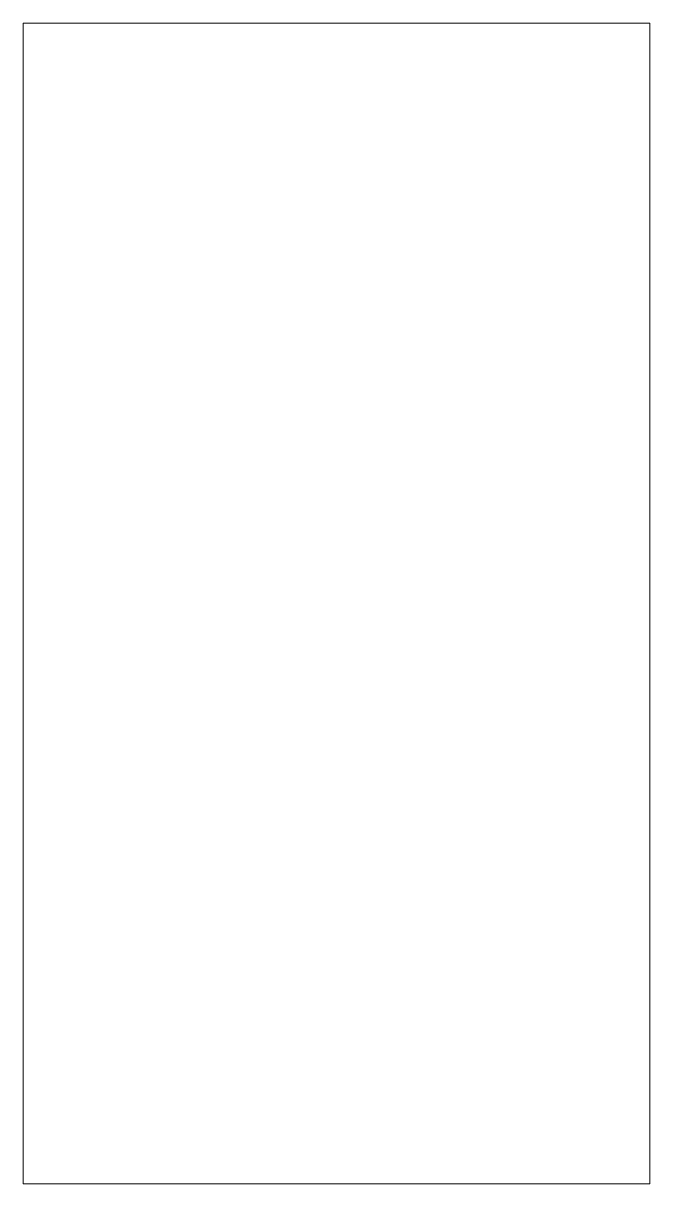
# Model space of a CAD drawing. Header units: inches. Extents: x 233.4 to 249.4, y -386.6 to -357.
import ezdxf

# ---------------------------------------------------------------- set-up
doc = ezdxf.new("R2010")
doc.units = ezdxf.units.IN
doc.header["$MEASUREMENT"] = 0
doc.layers.get('0').update_dxf_attribs({"color": 1, "lineweight": 9})

msp = doc.modelspace()

# ---------------------------------------------------------------- linework, layer by layer
at = {"color": 1, "lineweight": 5}
for p, q in [((233.361, -356.979), (233.361, -386.604)), ((249.361, -356.979), (233.361, -356.979)), ((249.361, -386.604), (249.361, -356.979)), ((233.361, -386.604), (249.361, -386.604))]:
    msp.add_line(p, q, dxfattribs=at)

doc.saveas('drawing.dxf')
